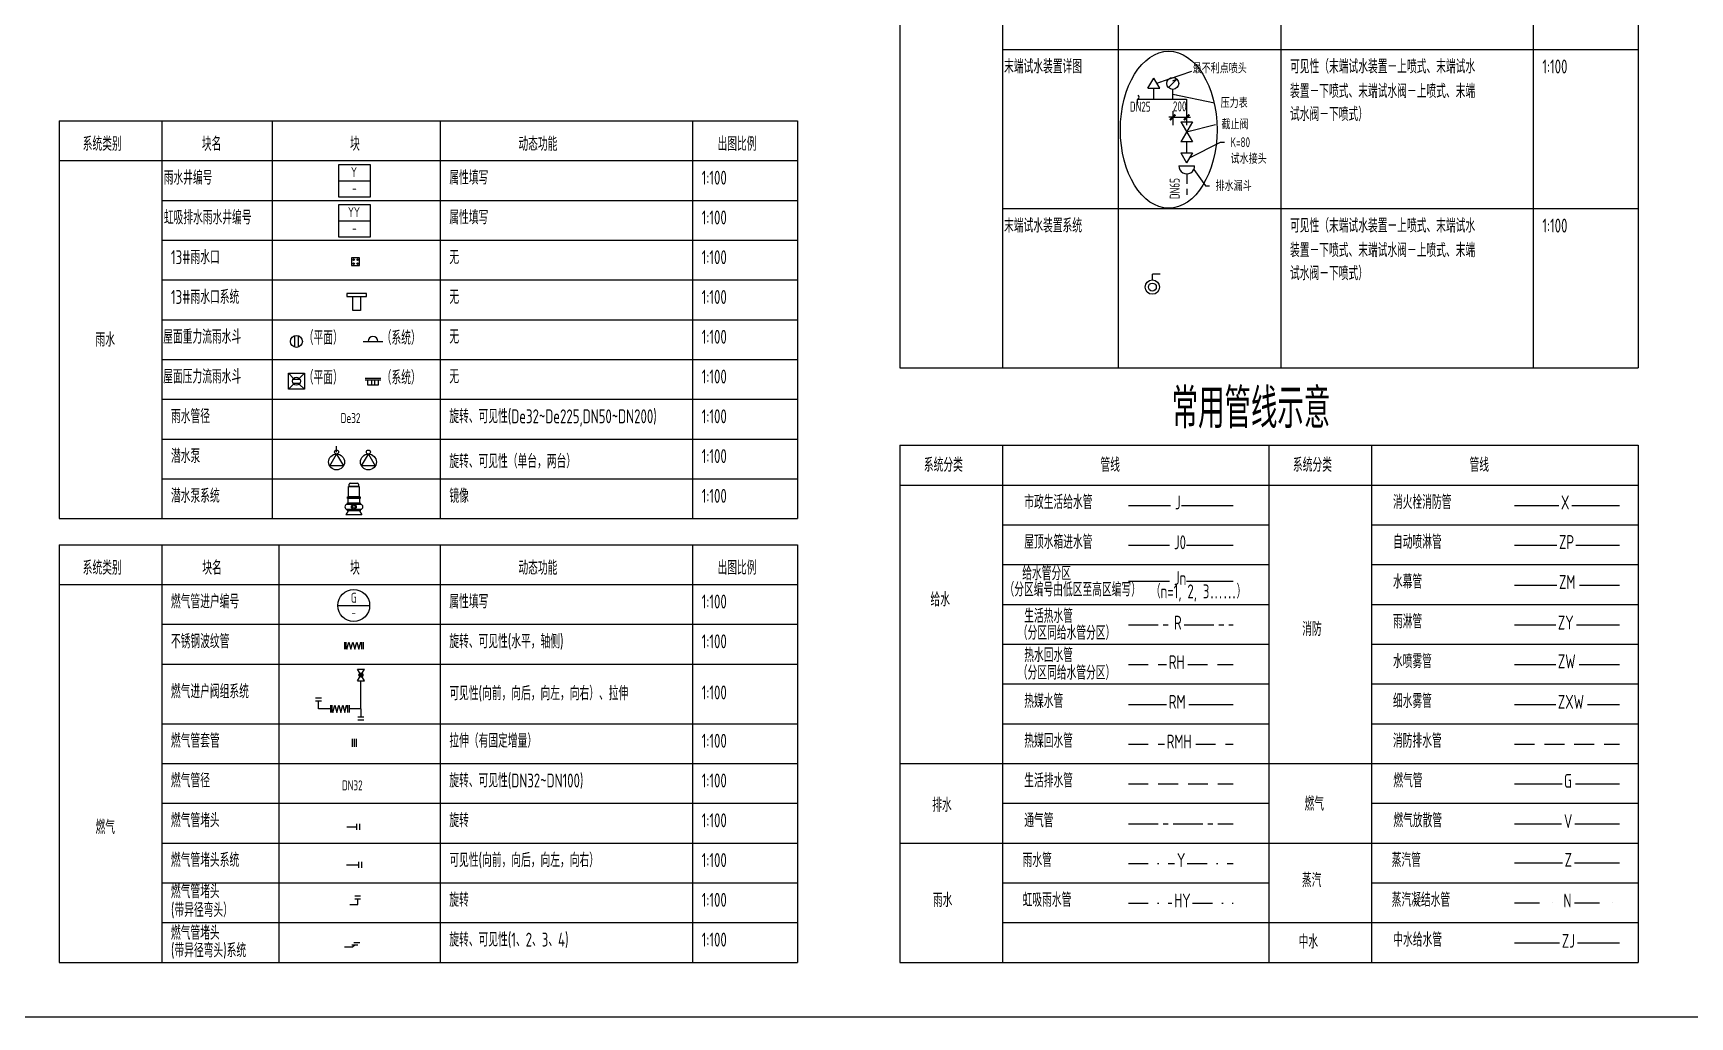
# Model space of a CAD drawing. Header units: millimetres. Extents: x -527844 to 417903, y -219119 to 112527.
# Drawn here: x 311674 to 353322, y 29427 to 54161 of the extents above; entities that cross this region are included whole.
import ezdxf
from ezdxf.enums import TextEntityAlignment as Align

# ---------------------------------------------------------------- set-up
doc = ezdxf.new("R2010")
doc.units = ezdxf.units.MM
doc.header["$LTSCALE"] = 1000
doc.header["$MEASUREMENT"] = 0
for name, pattern in [('BORDER', [1.75, 0.5, -0.25, 0.5, -0.25, 0, -0.25]), ('CENTER2', [1.125, 0.75, -0.125, 0.125, -0.125]), ('DASHDOT', [1, 0.5, -0.25, 0, -0.25]), ('DASHED', [0.75, 0.5, -0.25]), ('DIVIDE3', [1.579, 0.625, -0.318, 0, -0.318, 0, -0.318])]:
    doc.linetypes.add(name, pattern=pattern)
for name, color, linetype in [('W-BUSH', 231, 'Continuous'), ('W-DRAI-DOME-PIPE', 4, 'DASHED'), ('W-DRAI-NOTE', 50, 'Continuous'), ('W-DRAI-VENT-PIPE', 5, 'CENTER2'), ('W-EQPM', 40, 'Continuous'), ('W-FRPT-DRAI-PIPE', 4, 'DASHED'), ('W-FRPT-HYDT-PIPE', 1, 'Continuous'), ('W-FRPT-NOTE', 60, 'Continuous'), ('W-FRPT-SPRL-EQPM', 60, 'Continuous'), ('W-FRPT-SPRL-PIPE', 2, 'Continuous'), ('W-GAS-DIMS', 201, 'Continuous'), ('W-GAS-EQPM', 200, 'Continuous'), ('W-GAS-NOTE', 200, 'Continuous'), ('W-GAS-PIPE', 2, 'Continuous'), ('W-NOTE', 40, 'Continuous'), ('W-NOTE-NAME', 40, 'Continuous'), ('W-RAIN-DIMS', 61, 'Continuous'), ('W-RAIN-EQPM', 60, 'Continuous'), ('W-RAIN-NOTE', 60, 'Continuous'), ('W-RAIN-PIPE', 6, 'DASHDOT'), ('W-RECL-PIPE', 6, 'Continuous'), ('W-WSUP-COOL-PIPE', 3, 'Continuous'), ('W-WSUP-HOT-PIPE', 6, 'CENTER2'), ('W-WSUP-HOTI-PIPE', 2, 'Continuous'), ('W-WSUP-HOTR-PIPE', 2, 'BORDER'), ('W-WSUP-NOTE', 40, 'Continuous')]:
    doc.layers.add(name, color=color, linetype=linetype)
doc.styles.add('TH-STYLE1', font='', dxfattribs={"width": 0.8})
doc.styles.add('TH-STYLE3', font='tssdeng.shx', dxfattribs={"width": 0.7, "bigfont": 'tssdchn.shx'})
doc.styles.get('TH-STYLE1').set_extended_font_data('STFangsong')
doc.dimstyles.new('TH-DIM100-W', dxfattribs={"dimscale": 100, "dimtxt": 2.5, "dimasz": 1, "dimexe": 2, "dimexo": 3, "dimgap": 1.5, "dimtad": 1, "dimdec": 0, "dimdsep": 46, "dimtxsty": 'TH-STYLE1', "dimblk1": 'ARCHTICK', "dimblk2": 'ARCHTICK', "dimsah": 1, "dimcen": -1, "dimclrd": 256, "dimclre": 256, "dimclrt": 256, "dimazin": 0, "dimtfac": 1, "dimtdec": 0, "dimtix": 1, "dimtmove": 2, "dimatfit": 0, "dimfxl": 0, "dimtolj": 1, "dimtzin": 0, "dimlwd": -1, "dimlwe": -1, "dimarcsym": 0})

# ---------------------------------------------------------------- blocks, each defined once
blk = doc.blocks.new('13#雨水口')
blk.add_lwpolyline([(-100, -200), (100, -200), (100, 0), (-100, 0)], close=True)
for centre in [(-50, -50), (-50, -150), (50, -50), (50, -150)]:
    blk.add_circle(centre, 20)
blk = doc.blocks.new('*U210')
for p, q in [((-173, -350), (0, -50)), ((173, -350), (-173, -350)), ((0, -50), (173, -350)), ((627, -350), (800, -50)), ((973, -350), (627, -350)), ((800, -50), (973, -350))]:
    blk.add_line(p, q)
for centre, radius in [((0, 0), 50), ((800, 0), 50), ((0, -250), 200), ((800, -250), 200)]:
    blk.add_circle(centre, radius)
at = {"layer": 'Defpoints'}
blk.add_line((0, 0), (0, 150), dxfattribs=at)
blk = doc.blocks.new('13#雨水口系统')
for points in [[(-250, 350), (250, 350), (250, 430), (-250, 430)], [(-100, 350), (100, 350), (100, 0), (-100, 0)]]:
    blk.add_lwpolyline(points, close=True)
blk = doc.blocks.new('*U256')
at = {"linetype": 'Continuous'}
for p, q in [((-115, 713), (-115, 777)), ((115, 713), (-115, 713)), ((-91, 801), (91, 801)), ((115, 777), (115, 713)), ((-143, 102), (-200, 0)), ((200, 0), (-200, 0)), ((167, 264), (-167, 264)), ((-167, 144), (167, 144)), ((-150, 415), (-150, 305)), ((150, 415), (-150, 415)), ((-150, 305), (150, 305)), ((143, 102), (200, 0)), ((150, 305), (150, 415))]:
    blk.add_line(p, q, dxfattribs=at)
for points in [[(162, 436), (-162, 436), (-162, 457), (162, 457)], [(162, 415), (-162, 415), (-162, 436), (162, 436)], [(132, 457), (-132, 457), (-132, 713), (132, 713)], [(162, 285), (-162, 285), (-162, 305), (162, 305)], [(162, 264), (-162, 264), (-162, 285), (162, 285)], [(162, 123), (-162, 123), (-162, 144), (162, 144)], [(162, 102), (-162, 102), (-162, 123), (162, 123)]]:
    blk.add_lwpolyline(points, close=True, dxfattribs=at)
for radius in [61.1, 36.6]:
    blk.add_circle((0, 204), radius)
for centre, radius, start, end in [((-91, 777), 23.7, 90, 180), ((91, 777), 23.7, 0, 90), ((-167, 204), 60, 90, 270), ((167, 204), 60, 270, 90)]:
    blk.add_arc(centre, radius, start, end, dxfattribs=at)
blk = doc.blocks.new('屋面雨水斗')
at = {"layer": 'W-RAIN-EQPM'}
blk.add_line((-250, 0), (250, 0), dxfattribs=at)
blk.add_arc((0, 0), 125, 0, 180, dxfattribs=at)
blk = doc.blocks.new('*U294')
at = {"layer": 'W-RAIN-DIMS', "style": 'TH-STYLE3', "width": 0.7}
blk.add_text('De32', height=250, dxfattribs=at).set_placement((36, 48))
blk = doc.blocks.new('*U180')
for p, q in [((0, 90), (0, -90)), ((35, 90), (35, -90)), ((60, -90), (110, 90)), ((110, 90), (160, -90)), ((160, -90), (210, 90)), ((210, 90), (260, -90)), ((260, -90), (310, 90)), ((310, 90), (360, -90)), ((360, -90), (410, 90)), ((410, 90), (435, 0)), ((435, 90), (435, -90)), ((470, 90), (470, -90)), ((35, 0), (60, -90))]:
    blk.add_line(p, q)
blk = doc.blocks.new('*U211')
at = {"layer": 'W-GAS-EQPM'}
for p, q in [((303, -75), (303, 75)), ((378, -75), (378, 75))]:
    blk.add_line(p, q, dxfattribs=at)
at = {"layer": 'W-GAS-PIPE'}
blk.add_line((0, 0), (300, 0), dxfattribs=at)
blk = doc.blocks.new('*U212')
at = {"layer": 'Defpoints'}
blk.add_line((0, 0), (0, -200), dxfattribs=at)
at = {"layer": 'W-BUSH'}
for p, q in [((-50, 0), (-50, -200)), ((50, 0), (50, -200))]:
    blk.add_line(p, q, dxfattribs=at)
blk = doc.blocks.new('*U213')
at = {"layer": 'W-GAS-EQPM'}
for p, q in [((125, 225), (275, 225)), ((125, 150), (275, 150))]:
    blk.add_line(p, q, dxfattribs=at)
at = {"layer": 'W-GAS-PIPE'}
for p, q in [((0, 0), (200, 0)), ((200, 0), (200, 150))]:
    blk.add_line(p, q, dxfattribs=at)
blk = doc.blocks.new('*U214')
at = {"layer": 'W-GAS-EQPM'}
for p, q in [((250, -75), (250, 75)), ((325, -75), (325, 75))]:
    blk.add_line(p, q, dxfattribs=at)
at = {"layer": 'W-GAS-PIPE'}
blk.add_line((0, 0), (250, 0), dxfattribs=at)
blk = doc.blocks.new('*U215')
at = {"layer": 'W-GAS-EQPM'}
for p, q in [((178, 53), (328, 53)), ((231, 106), (381, 106))]:
    blk.add_line(p, q, dxfattribs=at)
at = {"layer": 'W-GAS-PIPE'}
for p, q in [((0, 0), (200, 0)), ((200, 0), (253, 53))]:
    blk.add_line(p, q, dxfattribs=at)
blk = doc.blocks.new('*U298')
at = {"layer": 'W-GAS-DIMS', "style": 'TH-STYLE3', "width": 0.7}
blk.add_text('DN32', height=250, dxfattribs=at).set_placement((22, 28))
blk = doc.blocks.new('末端试水装置')
at = {"ltscale": 0.7}
for p in [(195, 328), (0, 180)]:
    blk.add_line(p, (0, 328), dxfattribs=at)
at = {"color": 8}
blk.add_wipeout([(-81, 75), (-186, 75), (-186, -75), (-81, -75), (-81, -180), (69, -180), (69, -75), (174, -75), (174, 75), (69, 75), (69, 180), (-81, 180)], dxfattribs=at).dxf.layer = 'Defpoints'
at = {"ltscale": 0.7}
for radius in [180, 100]:
    blk.add_circle((0, 0), radius, dxfattribs=at)
blk = doc.blocks.new('煤气进户管编号')
at = {"layer": 'W-GAS-EQPM'}
blk.add_circle((0, 400), 400, dxfattribs=at)
at = {"layer": 'W-GAS-NOTE'}
blk.add_line((-400, 400), (400, 400), dxfattribs=at)
at = {"layer": 'W-GAS-NOTE', "style": 'TH-STYLE3', "width": 0.7}
blk.add_text('G', height=250, dxfattribs=at).set_placement((0, 594), align=Align.MIDDLE)
at = {"layer": 'W-GAS-NOTE', "style": 'TH-STYLE3', "width": 0.7, "flags": 8}
blk.add_attdef('-', text='', height=250, dxfattribs=at).set_placement((0, 96), align=Align.CENTER)
blk = doc.blocks.new('压力流雨水井编号')
at = {"layer": 'W-RAIN-EQPM'}
blk.add_lwpolyline([(-400, 0), (400, 0), (400, 800), (-400, 800)], close=True, dxfattribs=at)
at = {"layer": 'W-RAIN-NOTE'}
blk.add_line((-400, 400), (400, 400), dxfattribs=at)
at = {"layer": 'W-RAIN-NOTE', "style": 'TH-STYLE3', "width": 0.7}
blk.add_text('YY', height=250, rotation=0, dxfattribs=at).set_placement((-12, 620, 3564), align=Align.MIDDLE)
at = {"layer": 'W-RAIN-NOTE', "style": 'TH-STYLE3', "width": 0.7, "flags": 8}
blk.add_attdef('-', text='', height=250, rotation=0, dxfattribs=at).set_placement((0, 90), align=Align.CENTER)
blk = doc.blocks.new('重力流雨水井编号')
at = {"layer": 'W-RAIN-EQPM'}
blk.add_lwpolyline([(-400, 0), (400, 0), (400, 800), (-400, 800)], close=True, dxfattribs=at)
at = {"layer": 'W-RAIN-NOTE'}
blk.add_line((-400, 400), (400, 400), dxfattribs=at)
at = {"layer": 'W-RAIN-NOTE', "style": 'TH-STYLE3', "width": 0.7}
blk.add_text('Y', height=250, rotation=0, dxfattribs=at).set_placement((-12, 620, 3564), align=Align.MIDDLE)
at = {"layer": 'W-RAIN-NOTE', "style": 'TH-STYLE3', "width": 0.7, "flags": 8}
blk.add_attdef('-', text='', height=250, rotation=0, dxfattribs=at).set_placement((0, 90), align=Align.CENTER)
blk = doc.blocks.new('重力流雨水斗')
at = {"layer": 'W-RAIN-EQPM'}
for p, q in [((-45, 143), (-45, -143)), ((45, 143), (45, -143))]:
    blk.add_line(p, q, dxfattribs=at)
blk.add_circle((0, 0), 150, dxfattribs=at)
blk = doc.blocks.new('压力流雨水斗')
at = {"layer": 'W-RAIN-EQPM'}
for p, q in [((3432631, -1171906), (3432761, -1172035)), ((3432902, -1172035), (3433031, -1171906)), ((3432631, -1172306), (3432761, -1172177)), ((3432745, -1172056), (3432918, -1172056)), ((3432745, -1172156), (3432918, -1172156)), ((3432902, -1172177), (3433031, -1172306))]:
    blk.add_line(p, q, dxfattribs=at)
blk.add_lwpolyline([(3432631, -1171906), (3433031, -1171906), (3433031, -1172306), (3432631, -1172306)], close=True, dxfattribs=at)
blk.add_circle((3432831, -1172106), 100, dxfattribs=at)
blk = doc.blocks.new('压力流雨水斗系统')
at = {"layer": 'W-RAIN-EQPM'}
for p, q in [((3435077, -1172861), (3435477, -1172861)), ((3435077, -1172861), (3435477, -1172861)), ((3435077, -1172901), (3435477, -1172901)), ((3435238, -1172901), (3435238, -1173038)), ((3435317, -1172901), (3435317, -1173038))]:
    blk.add_line(p, q, dxfattribs=at)
at = {"layer": 'W-RAIN-EQPM', "elevation": 0}
blk.add_lwpolyline([(3435404, -1172901), (3435404, -1173038), (3435150, -1173038), (3435150, -1172901)], close=True, dxfattribs=at)
blk = doc.blocks.new('*U268')
at = {"layer": 'W-NOTE'}
blk.add_lwpolyline([(0, 0), (1146, 0), (1146, 574), (0, 574)], close=True, dxfattribs=at)
blk = doc.blocks.new('球阀')
h = blk.add_hatch(color=256)
edge = h.paths.add_edge_path()
edge.add_arc((150, 0), 50, 0, 360)
for p, q in [((0, 90), (0, -90)), ((0, 90), (300, -90)), ((0, -90), (300, 90)), ((300, 90), (300, -90))]:
    blk.add_line(p, q)
blk.add_circle((150, 0), 50)
blk = doc.blocks.new('*U288')
at = {"layer": 'W-GAS-EQPM'}
for p, q in [((-1145, 275), (-995, 275)), ((-1145, 200), (-995, 200)), ((-75, -200), (75, -200)), ((-75, -275), (75, -275))]:
    blk.add_line(p, q, dxfattribs=at)
at = {"layer": 'W-GAS-PIPE'}
for p, q in [((0, 0), (0, 700)), ((-1070, 0), (-1070, 200)), ((-770, 0), (-1070, 0)), ((0, 0), (-300, 0)), ((0, 0), (0, -200))]:
    blk.add_line(p, q, dxfattribs=at)
at = {"layer": 'W-GAS-EQPM', "rotation": 90}
blk.add_blockref('球阀', (0, 700), dxfattribs=at)
at = {"layer": 'W-GAS-EQPM'}
blk.add_blockref('*U180', (-770, 0), dxfattribs=at)
blk = doc.blocks.new('_ArchTick')
at = {"const_width": 0.5}
blk.add_lwpolyline([(-0.7, -0.7), (0.7, 0.7)], dxfattribs=at)
blk = doc.blocks.new('断线')
for centre, start, end in [((-31, -21), 34.253, 147.6552), ((31, 21), 214.253, 327.6552)]:
    blk.add_arc(centre, 38.1, start, end)
blk = doc.blocks.new('*D318')
at = {"transparency": 16777216}
for p, q in [((334, 503), (234, 503)), ((334, 661), (334, 303)), ((334, 503), (684, 503)), ((684, 661), (684, 303)), ((684, 503), (784, 503))]:
    blk.add_line(p, q, dxfattribs=at)
at = {"layer": 'Defpoints', "color": 0, "transparency": 16777216}
for p in [(334, 961), (684, 961), (684, 503)]:
    blk.add_point(p, dxfattribs=at)
at = {"transparency": 16777216, "xscale": 100, "yscale": 100, "zscale": 100}
blk.add_blockref('_ArchTick', (334, 503), dxfattribs=at)
at = {"transparency": 16777216, "xscale": 100, "yscale": 100, "zscale": 100, "rotation": 180}
blk.add_blockref('_ArchTick', (684, 503), dxfattribs=at)
at = {"transparency": 16777216, "insert": (509, 778), "char_height": 250, "attachment_point": 5, "style": 'TH-STYLE3'}
blk.add_mtext('\\A1;200', dxfattribs=at)
blk = doc.blocks.new('*U300')
for p, q in [((-288.8, 1238), (-138.8, 1488)), ((11.2, 1238), (-138.8, 1488)), ((227.9, 1249.9), (440.1, 1462.1)), ((440.1, 1462.1), (329.8, 1412.6)), ((-288.8, 1238), (11.2, 1238)), ((834, 385.6), (534, -114.4)), ((534, 385.6), (834, -114.4)), ((534, 385.6), (834, 385.6)), ((834, 385.6), (834, 385.6)), ((834, -114.4), (534, -114.4)), ((534, -391), (684, -641)), ((534, -391), (834, -391)), ((834, -391), (684, -641))]:
    blk.add_line(p, q)
at = {"ltscale": 0.5}
blk.add_line((334, 961), (334, 1206), dxfattribs=at)
at = {"linetype": 'Continuous'}
blk.add_line((485.5, -718), (885.5, -718), dxfattribs=at)
blk.add_circle((334, 1356), 150)
blk.add_ellipse((232.7, 191.3), major_axis=(0, 1972.5), ratio=0.6156135)
blk.add_ellipse((685.5, -718), major_axis=(0, 200), ratio=1, start_param=1.5707968, end_param=4.7123895, dxfattribs=at)
at = {"layer": 'W-FRPT-DRAI-PIPE', "ltscale": 0.5}
blk.add_line((692.5, -918), (692.5, -1444), dxfattribs=at)
at = {"layer": 'W-FRPT-SPRL-PIPE', "ltscale": 0.5}
for p, q in [((-537.8, 961), (684, 961)), ((-138.8, 961), (-138.8, 1238)), ((684, 961), (684, 385.6)), ((684, -114.4), (684, -391))]:
    blk.add_line(p, q, dxfattribs=at)
at = {"xscale": 1.5, "yscale": 1.5, "zscale": 1.5, "rotation": 270}
blk.add_blockref('断线', (-537.8, 961), dxfattribs=at)
at = {"style": 'TH-STYLE3', "width": 0.7}
blk.add_text('DN65', height=250, rotation=90, dxfattribs=at).set_placement((509.3, -1555))
at = {"char_height": 250, "attachment_point": 1, "style": 'TH-STYLE3'}
for s, insert in [('最不利点喷头', (832.4, 1859.2)), ('\\A1;', (1967, 1270.8)), ('DN25', (-744.2, 895.3)), ('\\A1;压力表', (1536.9, 989.7)), ('\\A1;截止阀', (1558.1, 450.1)), ('K=80\\P试水接头', (1786.9, 1.6)), ('\\A1;排水漏斗', (1409.1, -1096.8))]:
    blk.add_mtext(s, dxfattribs=dict(at, insert=insert))
dim = blk.add_linear_dim(base=(684, 503.2), p1=(334, 961), p2=(684, 961), text='200', dimstyle='TH-DIM100-W', override={"dimtxsty": 'TH-STYLE3'})
dim.commit()
dim.dimension.update_dxf_attribs({"geometry": '*D318', "text_midpoint": (509, 778.2)})
blk.add_leader([(-63.8, 1363), (814.1, 1667)], dimstyle='TH-DIM100-W', override={"dimgap": 1.5, "dimtad": 0, "dimtxsty": 'TH-STYLE3'})
at = {"annotation_type": 0, "has_hookline": 1, "hookline_direction": 0}
for points, text_width in [([(334, 1083.5), (1386.9, 864.7)], 491.9), ([(684, 135.6), (1408.1, 325.1)], 482.3), ([(759, -516), (1536.9, -123.4), (1636.9, -123.4)], 669.7), ([(863.9, -808.5), (1159.1, -1221.8), (1259.1, -1221.8)], 665.6)]:
    blk.add_leader(points, dimstyle='TH-DIM100-W', override={"dimgap": 1.5, "dimtad": 0, "dimtxsty": 'TH-STYLE3'}, dxfattribs=dict(at, text_width=text_width))

msp = doc.modelspace()

# ---------------------------------------------------------------- linework, layer by layer
for p, q in [((333463.42, 83749.28), (333463.42, 45749.28)), ((336040.43, 83749.28), (336040.43, 45749.28)), ((338952.87, 83749.28), (338952.87, 45749.28)), ((343038.51, 83749.28), (343038.51, 45749.28)), ((349383.16, 83749.28), (349383.16, 45749.28)), ((352019.68, 83749.28), (352019.68, 45749.28)), ((336040.43, 53749.28), (352019.68, 53749.28)), ((312330.16, 51954.2), (330886.41, 51954.2)), ((312330.16, 51954.2), (312330.16, 41954.2)), ((314907.16, 51954.2), (314907.16, 41954.2)), ((317686.18, 51954.2), (317686.18, 41954.2)), ((321905.24, 51954.2), (321905.24, 41954.2)), ((328249.9, 51954.2), (328249.9, 41954.2)), ((330886.41, 51954.2), (330886.41, 41954.2)), ((312330.16, 50954.2), (330886.41, 50954.2)), ((314907.16, 49954.2), (330886.41, 49954.2)), ((336040.43, 49749.28), (352019.68, 49749.28)), ((314907.16, 48954.2), (330886.41, 48954.2)), ((314907.16, 47954.2), (330886.41, 47954.2)), ((314907.16, 46954.2), (330886.41, 46954.2)), ((314907.16, 45954.2), (330886.41, 45954.2)), ((333463.42, 45749.28), (352019.68, 45749.28)), ((314907.16, 44954.2), (330886.41, 44954.2)), ((314907.16, 43954.2), (330886.41, 43954.2)), ((333463.42, 43796.88), (352019.68, 43796.88)), ((333463.42, 43796.88), (333463.42, 30796.88)), ((336040.43, 43796.88), (336040.43, 30796.88)), ((342741.55, 43796.88), (342741.55, 30796.88)), ((345318.56, 43796.88), (345318.56, 30796.88)), ((352019.68, 43796.88), (352019.68, 30796.88)), ((314907.16, 42954.2), (330886.41, 42954.2)), ((333463.42, 42796.88), (342741.55, 42796.88)), ((342741.55, 42796.88), (352019.68, 42796.88)), ((312330.16, 41954.2), (330886.41, 41954.2)), ((336040.43, 41796.88), (342741.55, 41796.88)), ((345318.56, 41796.88), (352019.68, 41796.88)), ((312330.16, 41296.88), (330886.41, 41296.88)), ((312330.16, 41296.88), (312330.16, 30796.88)), ((314907.16, 41296.88), (314907.16, 30796.88)), ((317854.42, 41296.88), (317854.42, 30796.88)), ((321905.24, 41296.88), (321905.24, 30796.88)), ((328249.9, 41296.88), (328249.9, 30796.88)), ((330886.41, 41296.88), (330886.41, 30796.88)), ((336040.43, 40796.88), (342741.55, 40796.88)), ((345318.56, 40796.88), (352019.68, 40796.88)), ((312330.16, 40296.88), (330886.41, 40296.88)), ((336040.43, 39796.88), (342741.55, 39796.88)), ((345318.56, 39796.88), (352019.68, 39796.88)), ((314907.16, 39296.88), (330886.41, 39296.88)), ((336040.43, 38796.88), (342741.55, 38796.88)), ((345318.56, 38796.88), (352019.68, 38796.88)), ((314907.16, 38296.88), (330886.41, 38296.88)), ((336040.43, 37796.88), (342741.55, 37796.88)), ((345318.56, 37796.88), (352019.68, 37796.88)), ((314907.16, 36796.88), (330886.41, 36796.88)), ((336040.43, 36796.88), (342741.55, 36796.88)), ((345318.56, 36796.88), (352019.68, 36796.88)), ((314907.16, 35796.88), (330886.41, 35796.88)), ((333463.42, 35796.88), (342741.55, 35796.88)), ((342741.55, 35796.88), (352019.68, 35796.88)), ((314907.16, 34796.88), (330886.41, 34796.88)), ((336040.43, 34796.88), (342741.55, 34796.88)), ((336040.43, 34796.88), (342741.55, 34796.88)), ((345318.56, 34796.88), (352019.68, 34796.88)), ((314907.16, 33796.88), (330886.41, 33796.88)), ((333463.42, 33796.88), (342741.55, 33796.88)), ((342741.55, 33796.88), (352019.68, 33796.88)), ((314907.16, 32796.88), (330886.41, 32796.88)), ((336040.43, 32796.88), (342741.55, 32796.88)), ((345318.56, 32796.88), (352019.68, 32796.88)), ((345318.56, 32796.88), (352019.68, 32796.88)), ((314907.16, 31796.88), (330886.41, 31796.88)), ((336040.43, 31796.88), (342741.55, 31796.88)), ((342741.55, 31796.88), (352019.68, 31796.88)), ((312330.16, 30796.88), (330886.41, 30796.88)), ((333463.42, 30796.88), (352019.68, 30796.88))]:
    msp.add_line(p, q)
at = {"layer": 'W-DRAI-DOME-PIPE'}
msp.add_line((339206.86, 35284.21), (341842, 35284.21), dxfattribs=at)
at = {"layer": 'W-DRAI-VENT-PIPE'}
msp.add_line((339206.86, 34284.21), (341842, 34284.21), dxfattribs=at)
at = {"layer": 'W-FRPT-DRAI-PIPE'}
msp.add_line((348917.13, 36284.21), (351552.27, 36284.21), dxfattribs=at)
at = {"layer": 'W-FRPT-HYDT-PIPE'}
for p, q in [((348917.13, 42284.21), (350023.72, 42284.21)), ((350356.64, 42284.21), (351552.27, 42284.21))]:
    msp.add_line(p, q, dxfattribs=at)
at = {"layer": 'W-FRPT-SPRL-PIPE'}
for p, q in [((348917.13, 41284.21), (349981.3, 41284.21)), ((350458.46, 41284.21), (351552.27, 41284.21)), ((348917.13, 40284.21), (349980.92, 40284.21)), ((350546.42, 40284.21), (351552.27, 40284.21)), ((348917.13, 39284.21), (349951.84, 39284.21)), ((350467.79, 39284.21), (351552.27, 39284.21)), ((348917.13, 38284.21), (349950.14, 38284.21)), ((350538.59, 38284.21), (351552.27, 38284.21)), ((348917.13, 37284.21), (349950.14, 37284.21)), ((350750.1, 37284.21), (351552.27, 37284.21))]:
    msp.add_line(p, q, dxfattribs=at)
at = {"layer": 'W-GAS-PIPE'}
for p, q in [((348917.13, 35284.21), (350109.47, 35284.21)), ((350448.22, 35284.21), (351552.27, 35284.21)), ((348917.13, 34284.21), (350094.62, 34284.21)), ((350426.7, 34284.21), (351552.27, 34284.21))]:
    msp.add_line(p, q, dxfattribs=at)
at = {"layer": 'W-RAIN-PIPE'}
for p, q in [((339206.86, 33284.21), (340364.5, 33284.21)), ((340687.84, 33284.21), (341842, 33284.21)), ((339206.86, 32284.21), (340297.39, 32284.21)), ((340819.51, 32284.21), (341842, 32284.21))]:
    msp.add_line(p, q, dxfattribs=at)
at = {"layer": 'W-RECL-PIPE'}
for p, q in [((348917.13, 31284.21), (350041.34, 31284.21)), ((350499.98, 31284.21), (351552.27, 31284.21))]:
    msp.add_line(p, q, dxfattribs=at)
at = {"layer": 'W-WSUP-COOL-PIPE'}
for p, q in [((339206.86, 42284.21), (340268.1, 42284.21)), ((340544.09, 42284.21), (341842, 42284.21)), ((339206.86, 41284.21), (340243.61, 41284.21)), ((340671.77, 41284.21), (341842, 41284.21)), ((339206.86, 40384.21), (340243.61, 40384.21)), ((340671.77, 40384.21), (341842, 40384.21))]:
    msp.add_line(p, q, dxfattribs=at)
at = {"layer": 'W-WSUP-HOT-PIPE'}
for p, q in [((339206.86, 39284.21), (340299.18, 39284.21)), ((340608.27, 39284.21), (341842, 39284.21))]:
    msp.add_line(p, q, dxfattribs=at)
at = {"layer": 'W-WSUP-HOTI-PIPE'}
for p, q in [((339206.86, 37284.21), (340168.91, 37284.21)), ((340723.91, 37284.21), (341842, 37284.21)), ((348917.13, 33296.88), (350121.9, 33296.88)), ((350422.39, 33296.88), (351552.27, 33296.88))]:
    msp.add_line(p, q, dxfattribs=at)
at = {"layer": 'W-WSUP-HOTI-PIPE', "linetype": 'DIVIDE3'}
for p, q in [((348917.13, 32296.88), (350087.42, 32296.88)), ((350423.97, 32296.88), (351552.27, 32296.88))]:
    msp.add_line(p, q, dxfattribs=at)
at = {"layer": 'W-WSUP-HOTR-PIPE'}
for p, q in [((339206.86, 38284.21), (340169.29, 38284.21)), ((340698.38, 38284.21), (341842, 38284.21)), ((339206.86, 36284.21), (340116.71, 36284.21)), ((340898.98, 36284.21), (341842, 36284.21))]:
    msp.add_line(p, q, dxfattribs=at)

# ---------------------------------------------------------------- block references
at = {"layer": 'W-BUSH'}
msp.add_blockref('*U212', (319747.77, 36414.49), dxfattribs=at)
at = {"layer": 'W-EQPM'}
msp.add_blockref('*U210', (319301.45, 43628.46), dxfattribs=at)
at = {"layer": 'W-FRPT-SPRL-EQPM'}
for name, p in [('*U300', (339987.67, 51540.99)), ('末端试水装置', (339809.46, 47775.85))]:
    msp.add_blockref(name, p, dxfattribs=at)
at = {"layer": 'W-GAS-DIMS'}
msp.add_blockref('*U298', (319416.58, 35094.96), dxfattribs=at)
at = {"layer": 'W-GAS-EQPM'}
ref = msp.add_blockref('煤气进户管编号', (319733.67, 39369.53), dxfattribs=at)
ref.add_attrib('-', '-', dxfattribs={"layer": 'W-GAS-NOTE', "height": 250, "style": 'TH-STYLE3', "width": 0.7}).set_placement((319733.67, 39465.77), align=Align.CENTER)
for name, p in [('*U180', (319497.62, 38760.85)), ('*U288', (319915.43, 37171.62)), ('*U214', (319561.38, 34202.89)), ('*U211', (319555.55, 33251.02)), ('*U213', (319632.44, 32248.71)), ('*U215', (319504.57, 31188.04))]:
    msp.add_blockref(name, p, dxfattribs=at)
at = {"layer": 'W-RAIN-DIMS'}
msp.add_blockref('*U294', (319370.15, 44309.45), dxfattribs=at)
at = {"layer": 'W-RAIN-EQPM'}
for name, p in [('重力流雨水井编号', (319750.89, 50047.64)), ('压力流雨水井编号', (319750.89, 49041.51))]:
    msp.add_blockref(name, p, dxfattribs=at).add_auto_attribs({'-': '-'})
for name, p in [('13#雨水口', (319781.11, 48514.8)), ('13#雨水口系统', (319806.85, 47186.74)), ('重力流雨水斗', (318292.88, 46409.53)), ('屋面雨水斗', (320217.24, 46409.53)), ('压力流雨水斗', (-3114538.43, 1217515.39)), ('压力流雨水斗系统', (-3115060.23, 1218347.85)), ('*U256', (319736.91, 42046.54))]:
    msp.add_blockref(name, p, dxfattribs=at)

# ---------------------------------------------------------------- texts
at = {"layer": 'W-DRAI-NOTE', "style": 'TH-STYLE3', "width": 0.7}
msp.add_text('ZJ', height=350, dxfattribs=at).set_placement((350103.9, 31162.94))
at = {"layer": 'W-FRPT-NOTE', "style": 'TH-STYLE3', "width": 0.7}
for s, p in [('X', (350082.15, 42186.23)), ('ZP', (350033.53, 41189.62)), ('ZM', (350033.53, 40184.11)), ('ZY', (350004.07, 39166.06)), ('ZW', (350004.07, 38191.26)), ('ZXW', (350004.07, 37173.57))]:
    msp.add_text(s, height=350, dxfattribs=at).set_placement(p)
at = {"layer": 'W-GAS-NOTE', "style": 'TH-STYLE3', "width": 0.7}
for s, p in [('G', (350157.19, 35184.48)), ('V', (350157.19, 34173.61))]:
    msp.add_text(s, height=350, dxfattribs=at).set_placement(p)
at = {"layer": 'W-NOTE', "style": 'TH-STYLE3', "width": 0.7}
for s, p in [('末端试水装置详图', (336081.75, 53146.39)), ('可见性（末端试水装置－上喷式、末端试水', (343269.94, 53146.39)), ('1:100', (349614.6, 53146.39)), ('装置－下喷式、末端试水阀－上喷式、末端', (343269.94, 52527.97)), ('试水阀－下喷式）', (343269.94, 51948.2)), ('系统类别', (312919.75, 51200.94)), ('块名', (315915.62, 51200.94)), ('块', (319640.81, 51200.94)), ('动态功能', (323874.03, 51200.94)), ('出图比例', (328877.8, 51200.94)), ('雨水井编号', (314956.41, 50351.31)), ('属性填写', (322136.68, 50351.31)), ('1:100', (328481.33, 50351.31)), ('虹吸排水雨水井编号', (314958.8, 49351.31)), ('属性填写', (322136.68, 49351.31)), ('1:100', (328481.33, 49351.31)), ('末端试水装置系统', (336081.75, 49146.39)), ('可见性（末端试水装置－上喷式、末端试水', (343269.94, 49146.39)), ('1:100', (349614.6, 49146.39)), ('13#雨水口', (315138.6, 48351.31)), ('装置－下喷式、末端试水阀－上喷式、末端', (343269.94, 48527.97)), ('无', (322136.68, 48351.31)), ('1:100', (328481.33, 48351.31)), ('试水阀－下喷式）', (343269.94, 47948.2)), ('13#雨水口系统', (315138.6, 47351.31)), ('无', (322136.68, 47351.31)), ('1:100', (328481.33, 47351.31)), ('雨水', (313240.95, 46279.11)), ('屋面重力流雨水斗', (314943.14, 46351.31)), ('（平面）', (318477.93, 46326.33)), ('（系统）', (320436.71, 46326.33)), ('无', (322136.68, 46351.31)), ('1:100', (328481.33, 46351.31)), ('屋面压力流雨水斗', (314943.14, 45351.31)), ('（平面）', (318477.93, 45326.33)), ('（系统）', (320436.71, 45326.33)), ('无', (322136.68, 45351.31)), ('1:100', (328481.33, 45351.31)), ('雨水管径', (315138.6, 44351.31)), ('旋转、可见性(De32~De225,DN50~DN200)', (322136.68, 44351.31)), ('1:100', (328481.33, 44351.31)), ('潜水泵', (315138.6, 43351.31)), ('旋转、可见性（单台，两台）', (322136.68, 43221.69)), ('1:100', (328481.33, 43351.31)), ('系统分类', (334065.81, 43130.56)), ('管线', (338504.54, 43130.56)), ('系统分类', (343343.94, 43130.56)), ('管线', (347782.67, 43130.56)), ('潜水泵系统', (315138.6, 42351.31)), ('镜像', (322136.68, 42351.31)), ('1:100', (328481.33, 42351.31)), ('市政生活给水管', (336588.97, 42193.99)), ('消火栓消防管', (345857.84, 42193.99)), ('屋顶水箱进水管', (336588.97, 41193.99)), ('自动喷淋管', (345857.84, 41193.99)), ('系统类别', (312919.75, 40543.62)), ('块名', (315925.93, 40543.62)), ('块', (319640.81, 40543.62)), ('动态功能', (323874.03, 40543.62)), ('出图比例', (328877.8, 40543.62)), ('给水管分区', (336539.09, 40403.13)), ('水幕管', (345857.84, 40193.99)), ('燃气管进户编号 ', (315138.6, 39693.99)), ('属性填写', (322136.68, 39693.99)), ('1:100', (328481.33, 39693.99)), ('给水', (334231.78, 39745.69)), ('（分区编号由低区至高区编写）', (336093.11, 39996.74)), ('（n=1, 2, 3……）', (339772.17, 39949.96)), ('生活热水管', (336588.97, 39331.85)), ('雨淋管', (345857.84, 39193.99)), ('（分区同给水管分区）', (336427.96, 38908)), ('消防', (343575.59, 39003.13)), ('不锈钢波纹管', (315138.6, 38693.99)), ('旋转、可见性(水平，轴侧)', (322136.68, 38693.99)), ('1:100', (328481.33, 38693.99)), ('热水回水管', (336588.97, 38345.82)), ('水喷雾管', (345857.84, 38193.99)), ('（分区同给水管分区）', (336427.96, 37905.19)), ('燃气进户阀组系统', (315138.6, 37434.36)), ('可见性(向前，向后，向左，向右）、拉伸', (322136.68, 37388.18)), ('1:100', (328481.33, 37409.02)), ('热媒水管', (336588.97, 37193.99)), ('细水雾管', (345857.84, 37193.99)), ('燃气管套管', (315138.6, 36193.99)), ('拉伸（有固定增量）', (322136.68, 36193.99)), ('1:100', (328481.33, 36193.99)), ('热媒回水管', (336588.97, 36193.99)), ('消防排水管', (345857.84, 36193.99)), ('燃气管径', (315138.6, 35193.99)), ('旋转、可见性(DN32~DN100)', (322136.68, 35193.99)), ('1:100', (328481.33, 35193.99)), ('生活排水管', (336588.97, 35193.99)), ('燃气管', (345867.1, 35193.99)), (' 燃气', (343485.45, 34608.69)), ('燃气管堵头', (315138.6, 34193.99)), ('旋转', (322136.68, 34193.99)), ('排水', (334277.02, 34580.16)), ('通气管', (336588.97, 34193.99)), ('燃气放散管', (345867.1, 34193.99)), ('燃气', (313240.95, 34022.58)), ('1:100', (328481.33, 34193.99)), ('燃气管堵头系统', (315138.6, 33193.99)), ('可见性(向前，向后，向左，向右）', (322136.68, 33193.99)), ('1:100', (328481.33, 33193.99)), ('雨水管', (336548.46, 33193.99)), ('蒸汽管', (345826.59, 33193.99)), ('蒸汽', (343570.63, 32687.34)), ('燃气管堵头', (315138.6, 32406.84)), ('旋转', (322136.68, 32193.99)), ('1:100', (328481.33, 32193.99)), ('雨水', (334292.5, 32187.34)), ('虹吸雨水管', (336548.46, 32193.99)), ('蒸汽凝结水管', (345826.59, 32193.99)), ('(带异径弯头）', (315138.6, 31938.44)), ('燃气管堵头', (315138.6, 31364.62)), ('(带异径弯头)系统', (315138.6, 30924.11)), ('旋转、可见性(1、2、3、4)', (322136.68, 31193.99)), ('1:100', (328481.33, 31193.99)), ('中水', (343485.45, 31144.1)), ('中水给水管', (345867.1, 31193.99))]:
    msp.add_text(s, height=350, dxfattribs=at).set_placement(p)
at = {"layer": 'W-NOTE-NAME', "style": 'TH-STYLE3', "width": 0.7}
msp.add_text('常用管线示意', height=1000, dxfattribs=at).set_placement((340292.91, 44227.49))
at = {"layer": 'W-RAIN-NOTE', "style": 'TH-STYLE3', "width": 0.7}
for s, p in [('Y', (340426.78, 33193.99)), ('HY', (340359.67, 32177.05))]:
    msp.add_text(s, height=350, dxfattribs=at).set_placement(p)
at = {"layer": 'W-WSUP-NOTE', "style": 'TH-STYLE3', "width": 0.7}
for s, p in [('J', (340377.93, 42183.9)), ('J0', (340353.43, 41183.9)), ('Jn', (340353.43, 40283.9)), ('R', (340353.43, 39162.74)), ('RH', (340223.54, 38171.71)), ('RM', (340223.54, 37173.24)), ('RMH', (340171.34, 36173.24)), ('Z', (350174.12, 33200.91)), ('N', (350144.49, 32177.3))]:
    msp.add_text(s, height=350, dxfattribs=at).set_placement(p)

# ---------------------------------------------------------------- next in the draw order: block references
at = {"layer": 'W-NOTE', "xscale": 100, "yscale": 100, "zscale": 100}
msp.add_blockref('*U268', (287691.48, 29426.82), dxfattribs=at)

doc.saveas('drawing.dxf')
